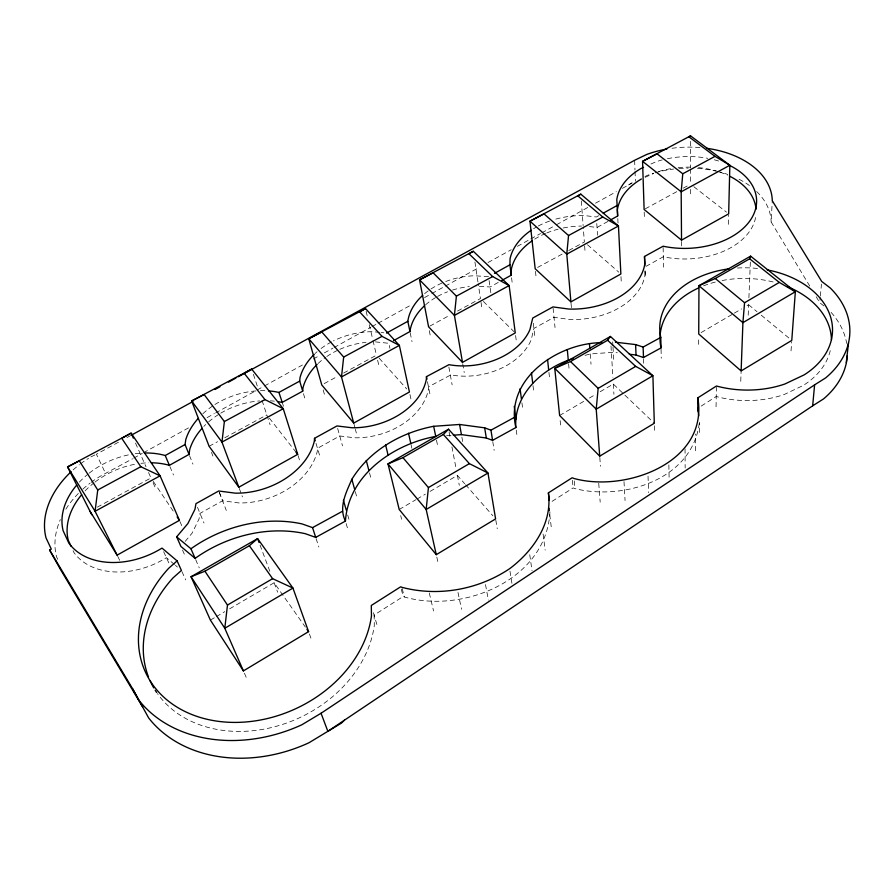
<?xml version="1.0" encoding="UTF-8"?>
<svg xmlns="http://www.w3.org/2000/svg" width="894" height="894" viewBox="0 0 894 894"><rect width="100%" height="100%" fill="white"/><g stroke="black" fill="none" stroke-linecap="round" stroke-linejoin="round"><path stroke-width="0.67" stroke-dasharray="4.47 3.35" d="M695.443 450.788L695.476 434.093M698.672 344.38L698.706 337.887M699.454 432.45L699.51 422.191M716.049 406.804L716.407 387.325M728.409 224.338L728.632 215.152M740.746 381.325L741.081 372.228M748.2 315.236L748.624 304.753L746.244 306.15M748.904 297.814L750.368 261.707M809.752 286.091L771.142 221.98L772.282 200.759M791.022 350.884L791.693 341.72M823.966 305.994L819.764 302.72L820.245 297.4M820.368 296.07L821.463 284.113M699.231 423.499C692.023 479.665 623.375 500.763 574.987 488.627L573.132 487.912L550.771 502.204M185.192 541.395L192.031 533.26L199.016 519.023L199.999 513.391L222.528 500.785L238.977 502.953A66.961 48.913 -19.1 0 0 317.314 451.157L317.504 448.307L339.754 435.981L354.616 437.803A64.491 46.79 -13.8 0 0 428.461 389.125L428.472 386.845L450.811 374.921A62.591 44.51 -9.1 0 0 531.148 339.966L533.919 328.433L554.012 317.314L569.612 319.449A67.575 46.533 -5.1 0 0 645.256 273.687L645.177 271.061M628.527 184.969L632.125 182.767M549.955 511.916C546.39 579.759 463.416 613.921 404.367 596.991L403.205 596.477L374.117 615.061L374.295 625.487A119.83 95.524 -24.9 0 1 281.275 724.833A119.83 95.524 -24.9 0 1 157.456 693.632M701.242 406.066L716.239 396.489A85.735 61.049 1.4 0 0 784.105 394.556L803.259 385.448A85.735 61.049 1.4 0 0 830.839 347.755M210.392 620.101L215.197 617.285M216.404 616.581L224.819 611.652M229.635 608.825L274.134 582.754L305.368 627.085M399.205 509.479L415.833 499.735M417.017 499.042L425.332 494.17M430.081 491.387L457.393 475.384L464.668 483.676M559.622 415.486L584.665 400.814M589.437 398.02L595.404 394.522M600.176 391.728L613.295 384.051L654.307 423.264M701.108 332.602L733.181 313.805M734.365 313.112L741.495 308.933M498.271 282.403L490.024 286.996L475.921 286.114M607.954 221.399L597.036 227.467L586.721 226.238M91.166 482.335A87.444 63.742 -24.7 0 1 100.273 476.234L132.547 458.79M133.765 458.108L142.314 453.392M143.532 452.722L188.735 427.768M207.062 417.643L214.392 413.598M215.61 412.927L255.93 390.667M257.148 389.996L263.261 386.621M264.479 385.951L302.351 365.043M313.347 358.975L319.449 355.6M324.343 352.906L332.892 348.179M334.11 347.509L370.764 327.271M371.982 326.601L376.866 323.896M378.084 323.226L412.29 304.34M424.516 297.601L430.617 294.227M431.836 293.556L444.061 286.806M445.279 286.136L479.486 267.25M488.035 262.523L511.245 249.717M517.358 246.342L529.572 239.592M530.79 238.922L540.568 233.524M541.786 232.853L555.23 225.433M556.448 224.763L588.207 207.229M595.538 203.173L616.301 191.707M622.414 188.343L631.957 183.069M598.667 215.711L596.354 216.985L584.676 215.61A68.067 46.555 -5.2 0 0 553.364 219.823M645.993 266.367L663.314 256.768A69.576 45.896 -1.9 0 0 756.011 214.582M118.421 442.228L96.407 454.253L105.671 473.63M126.982 437.546L130.658 435.546M97.278 507.166L150.952 477.944L148.203 471.719M209.107 446.285L217.533 441.703M224.74 437.781L266.814 414.872M324.198 383.627L337.574 376.352M343.642 373.044L375.234 355.846M429.779 326.154L450.285 314.99M457.527 311.045L480.447 298.562L478.212 283.7M537.585 267.462L562.762 253.751M568.763 250.488L584.352 242.006L583.234 226.964M645.334 208.794L678.345 190.824M683.239 188.165L689.352 184.834M644.932 176.531L647.312 175.369A84.327 56.043 -1.8 0 1 653.693 173.235M90.909 456.89L95.3 454.778M645.11 177.325L653.704 173.447M650.966 164.027L655.917 161.803A70.078 45.896 -2 0 1 662.186 159.925M585.067 355.365L590.241 353.968L613.295 352.303L617.307 352.784M446.553 435.657L451.962 435.289M488.537 276.637L474.334 275.777A63.061 44.532 -9.1 0 0 444.541 281.968M379.771 332.389L373.033 331.685A64.994 46.834 -13.7 0 0 333.473 340.893M381.123 332.523L383.817 332.803M375.413 341.877L388.801 343.296L389.918 348.325M693.833 186.712L726.487 212.146M748.624 304.753L757.039 311.715M761.252 315.191L789.681 338.67M174.431 564.505L166.418 557.688A70.145 50.802 -24.5 0 1 73.923 552.503L73.073 550.67M175.425 565.354L177.425 567.064M587.481 244.744L618.771 272.178M483.352 301.423L515.268 332.926M379.201 358.248L406.681 388.935M465.584 484.716L492.873 515.804M269.385 418.157L295.981 452.163M153.265 481.385L173.28 511.178M816.188 296.786L819.764 302.72M117.695 556.314L120.064 561.019M57.73 559.32L56.568 556.85A87.444 63.742 -24.7 0 1 60.334 519.604M163.658 551.699L169.681 564.773M181.963 571.646L185.684 579.893M182.499 550.034L185.125 555.967M135.519 443.1L145.99 466.746M153.086 482.76L155.221 487.588M195.641 559.555L199.25 567.846M244.397 673.193L247.37 680.032M179.951 521.548L182.03 526.331M169.905 466.545L173.492 475.005M197.473 507.3L203.977 522.99M189.528 455.616L192.959 464.12M219.354 492.248L222.707 500.808M219.175 492.225L226.305 510.44M211.465 452.375L212.873 456.041M239.268 488.426L242.442 496.908M260.042 545.094L270.726 573.669M274.134 582.754L277.665 592.219M309.402 633.969L311.917 640.953M253.393 374.307L257.293 386.085M262.054 400.478L270.077 424.728M316.107 538.601L318.834 547.027M282.292 402.535L283.454 406.245M298.082 455.582L300.418 462.947M316.007 443.312L320.443 458.153M303.446 393.662L305.659 401.104M346.134 523.515L348.28 530.801M373.413 612.669L376.877 624.504M347.688 514.978L349.107 519.839M323.17 389.929L324.578 394.902M337.653 428.461L342.514 445.871M355.298 491.689L357.343 499.031M354.046 424.326L355.041 428.047M355.365 429.288L356.348 433.009M369.535 472.904L371.468 480.29M401.305 589.224L403.205 596.477M402.155 588.52L404.367 596.991M400.702 515.592L401.607 519.258M429.288 593.001L433.568 611.004M366.138 311.235L367.702 317.895M369.256 324.556L372.697 339.206M373.01 340.536L376.452 355.186M377.626 360.204L378.81 365.233M411.05 444.53L411.888 448.263M436.808 557.096L438.429 564.36M409.966 394.511L411.598 402.032M457.996 592.454L461.55 609.295M410.201 332.814L412.022 341.653M436.495 440.161L437.758 446.397M427.455 381.738L430.495 396.902M449.067 431.925L450.364 438.708M451.928 446.866L456.096 468.59M457.393 475.384L459.292 485.308M429.299 330.601L430.517 336.937M485.498 584.564L488.381 600.12M461.874 437.121L462.79 442.128M448.877 367.088L452.129 384.856M462.701 363.657L464.221 372.507M495.812 520.14L497.243 528.756M509.971 571.199L511.938 583.402M492.762 441.602L494.158 450.375M474.938 262.087L477.999 282.359M481.028 302.384L481.989 308.765M489.096 280.526L490.929 293.377M529.74 554.705L532.008 570.64M516.229 430.07L517.268 437.624M521.917 402.781L522.744 409.117M515.603 335.485L516.587 343.14M543.105 534.042L545.15 550.089M511.558 277.755L512.53 285.443M533.003 385.627L533.93 393.248M549.754 514.542L551.397 528.198M533.316 323.248L535.093 338.67M535.461 271.34L536.311 279.04M548.938 372.351L549.765 380.006M560.147 420.56L560.672 425.622M553.095 308.207L555.029 327.573M572.384 480.313L573.132 487.912M574.25 481.017L574.987 488.627M568.606 363.746L569.199 370.15M571.02 303.167L571.579 309.603M590.241 353.968L591.023 364.227M598.734 483.274L600.187 502.16M581.312 200.994L583.134 225.601M584.631 245.872L585.112 252.343M599.807 457.426L600.466 466.255M645.088 271.016L645.256 273.687M596.779 223.534L597.538 235.234M611.004 345.967L612.882 377.246M613.295 384.051L613.91 394.288M612.692 341.877L612.915 345.788M612.993 347.084L613.899 362.584M624.001 481.62L625.062 500.562M620.984 276.592L621.375 284.37M617.799 218.583L618.056 223.779M634.617 160.283L634.975 170.028M635.031 171.424L635.399 181.169M648.027 476.178L648.619 492.661M643.546 358.807L643.781 365.255M644.194 212.068L644.451 219.868M644.965 270.904L645.177 277.397M654.386 425.812L654.609 433.467M661.057 349.196L661.258 358.248M668.868 464.936L669.125 478.961M663.136 247.526L663.527 267.183M681.541 241.447L681.574 246.666M685.05 448.799L685.15 467.987M690.526 141.375L690.559 167.603M690.559 168.988L690.57 184.175M690.581 189.394L690.581 194.624M831.118 312.386A101.815 72.995 1.5 0 1 846.674 343.374M65.854 509.189A87.444 63.742 -24.7 0 1 78.717 493.097M82.807 489.186A87.444 63.742 -24.7 0 1 90.07 483.162M655 172.844A84.327 56.043 -1.8 0 1 673.618 169.055M678.915 168.519A84.327 56.043 -1.8 0 1 688.19 168.117M697.465 168.396A84.327 56.043 -1.8 0 1 715.971 171.078M717.301 171.391A84.327 56.043 -1.8 0 1 727.66 174.419M739.07 179.269A84.327 56.043 -1.8 0 1 749.429 185.527M756.659 191.54A84.327 56.043 -1.8 0 1 771.142 221.98M672.031 148.27A85.533 56.031 -2 0 1 700.214 147.566M73.107 469.92A88.886 63.999 -24.3 0 1 79.421 464.69M80.527 463.852A88.886 63.999 -24.3 0 1 88.551 458.331M79.354 482.123A70.715 50.902 -24.3 0 1 88.126 473.999M89.188 473.161A70.715 50.902 -24.3 0 1 132.681 454.096M135.296 453.705A70.715 50.902 -24.3 0 1 141.878 453.09M202.882 413.698A67.497 48.991 -18.9 0 1 213.755 405.273M214.918 404.524A67.497 48.991 -18.9 0 1 259.036 390.734M260.411 390.689A67.497 48.991 -18.9 0 1 265.831 390.723M315.202 353.432A64.994 46.834 -13.7 0 1 317.068 351.733M321.08 348.504A64.994 46.834 -13.7 0 1 332.266 341.508M424.628 293.668A63.061 44.532 -9.1 0 1 429.925 289.678M431.042 288.93A63.061 44.532 -9.1 0 1 443.346 282.459M533.573 228.719A68.067 46.555 -5.2 0 1 536.009 227.255M538.322 225.992A68.067 46.555 -5.2 0 1 550.916 220.606M667.405 158.707A70.078 45.896 -2 0 1 707.836 158.327M714.261 159.78A70.078 45.896 -2 0 1 719.245 161.244M737.427 268.021A86.405 61.127 1.3 0 1 759.14 268.647M703.578 285.834A85.735 61.049 1.4 0 1 716.619 281.722M722.129 280.526A85.735 61.049 1.4 0 1 775.914 282.716M658.61 171.547A69.576 45.896 -1.9 0 1 671.517 168.519M678.177 167.636A69.576 45.896 -1.9 0 1 690.391 167.144M698.482 167.603A69.576 45.896 -1.9 0 1 718.653 171.715M719.961 172.151A69.576 45.896 -1.9 0 1 727.448 175.146M85.12 490.851A70.145 50.802 -24.5 0 1 93.959 482.872M95.021 482.045A70.145 50.802 -24.5 0 1 135.776 464.109M140.984 463.338A70.145 50.802 -24.5 0 1 148.784 462.801M203.843 426.393A66.961 48.913 -19.1 0 1 205.698 424.538M208.66 421.834A66.961 48.913 -19.1 0 1 218.583 414.481M220.773 413.151A66.961 48.913 -19.1 0 1 259.595 400.914M270.435 400.814A66.961 48.913 -19.1 0 1 274.413 401.16M318.119 363.467A64.491 46.79 -13.8 0 1 325.662 357.298M326.835 356.494A64.491 46.79 -13.8 0 1 338.591 349.867M339.821 349.319A64.491 46.79 -13.8 0 1 366.004 342.357M425.6 304.798A62.591 44.51 -9.1 0 1 436.417 297.087M437.624 296.406A62.591 44.51 -9.1 0 1 447.548 291.802M452.509 290.069A62.591 44.51 -9.1 0 1 469.328 286.572M534.69 239.134A67.575 46.533 -5.1 0 1 545.496 233.49M546.759 232.965A67.575 46.533 -5.1 0 1 558.091 229.188M563.198 228.004A67.575 46.533 -5.1 0 1 581.513 226.048"/><path stroke-width="1.34" d="M697.767 410.849L697.823 397.841L716.429 386.018A86.405 61.127 1.3 0 0 784.843 384.018L804.142 374.877A86.405 61.127 1.3 0 0 829.956 315.034A86.405 61.127 1.3 0 0 767.197 269.887M728.901 165.088A70.078 45.896 -2 0 1 748.189 223.098A70.078 45.896 -2 0 1 663.113 246.208L644.485 256.477L644.909 263.16A68.067 46.555 -5.2 0 1 568.685 309.033L552.973 306.91L532.723 318.063L529.93 329.607A63.061 44.532 -9.1 0 1 448.944 364.685L426.427 376.642L426.416 378.933A64.994 46.834 -13.7 0 1 351.934 427.757L336.96 425.946L314.509 438.317L314.319 441.167A67.497 48.991 -18.9 0 1 235.267 493.153L218.695 490.996L195.965 503.646L194.959 509.301L187.874 523.571L176.654 536.836L180.923 546.469L195.127 558.37A119.83 95.524 -24.9 0 1 305.267 533.684L315.716 537.395L345.43 521.09C348.448 475.094 393.472 444.016 435.736 436.417L433.679 426.293C400.847 432.54 369.658 450.397 351.845 479.296C346.269 492.337 338.401 506.987 345.43 521.09M501.802 280.437L511.234 275.196L511.379 269.083A67.575 46.533 -5.1 0 1 532.343 240.676M511.234 275.196L509.915 264.814L510.072 258.701A68.067 46.555 -5.2 0 1 531.204 230.261M741.126 370.932L742.914 322.656L744.568 302.731L779.3 282.415L795.347 291.723L791.782 340.402L741.126 370.932L698.728 333.987L698.963 285.734L750.591 256.153L795.347 291.723L742.914 322.656L698.963 285.734L715.278 278.515L749.653 258.802L750.591 256.153M278.302 401.708A66.961 48.913 -19.1 0 1 282.068 402.456L302.708 391.181L302.988 387.784A64.491 46.79 -13.8 0 1 317.147 364.394M302.708 391.181L299.713 381.112L300.004 377.715A64.994 46.834 -13.7 0 1 314.308 354.281M682.77 173.782L657.045 153.824L642.562 161.333L681.183 191.785L729.85 165.256L714.999 156.361L682.77 173.782L681.183 191.785L681.53 240.14L728.666 213.845L729.85 165.256L690.526 135.843L642.562 161.333L644.116 209.464L681.53 240.14M570.506 361.545L607.607 340.268L635.69 366.384L652.899 375.737L596.22 409.173L554.761 368.35L570.506 361.545L598.153 388.342L596.22 409.173L599.718 456.163L654.307 423.264L652.899 375.737L610.434 336.446L554.761 368.35L559.622 415.486L599.718 456.163M814.613 384.845L321.047 713.256L327.852 731.326L812.657 405.831L814.613 384.845L825.62 377.916A103.402 73.174 1.3 0 0 830.258 287.991L821.709 281.454L772.282 200.759A85.533 56.031 -2 0 0 706.841 148.315M580.809 194.154L577.882 195.898L602.779 217.018L618.458 225.981L566.774 254.153L529.963 221.176L544.033 213.901L568.55 235.513L566.774 254.153L570.908 301.881L620.861 274L618.458 225.981L580.809 194.154L529.963 221.176L535.182 268.77L570.908 301.881M402.948 457.65L443.346 434.484L469.372 463.628L487.968 473.027L426.17 509.479L387.985 463.897L402.948 457.65L428.427 487.565L426.17 509.479L436.272 554.671L495.6 518.911L487.968 473.027L448.542 429.209L387.985 463.897L399.205 509.479L436.272 554.671M473.306 251.281L468.97 253.784L492.639 276.548L509.144 285.566L454.42 315.392L419.554 279.844L433.154 272.826L456.398 296.137L454.42 315.392L462.489 362.383L515.268 332.926L509.144 285.566L473.306 251.281L419.554 279.844L428.572 326.813L462.489 362.383M365.512 308.575L359.679 311.883L381.995 336.345L399.361 345.408L341.497 376.944L308.754 338.737L321.84 331.987L343.676 357.064L341.497 376.944L353.722 423.086L409.43 391.997L399.361 345.408L365.512 308.575L308.754 338.737L321.773 384.956L353.722 423.086M848.551 342.737L846.115 363.925A101.815 72.995 1.5 0 1 823.497 398.947L812.657 405.831M259.07 542.49L257.606 538.601L249.381 545.72L272.614 578.675L292.93 588.062L224.796 628.259L191.048 576.742L204.927 571.221L227.478 605.07L224.796 628.259L243.403 670.913L308.575 631.633L292.93 588.062L257.606 538.601L191.048 576.742L210.392 620.101L243.403 670.913M251.661 369.077L244.174 373.267L264.959 399.607L283.242 408.703L221.958 442.105L191.651 400.97L204.145 394.545L224.372 421.543L221.958 442.105L238.821 487.208L297.691 454.353L283.242 408.703L251.661 369.077L191.651 400.97L209.107 446.285L238.821 487.208M133.318 438.116L131.116 433.143L121.774 438.317L140.794 466.713L160.093 475.832L95.077 511.267L67.564 466.914L79.354 460.868L97.737 489.99L95.077 511.267L117.103 555.14L179.437 520.353L160.093 475.832L131.116 433.143L67.564 466.914L91.769 514.721M151.332 462.79A70.145 50.802 -24.5 0 1 169.391 465.327L189.036 454.398L189.74 449.436A66.961 48.913 -19.1 0 1 202.055 428.327M189.036 454.398L185.058 444.541L185.784 439.58A67.497 48.991 -18.9 0 1 198.233 418.403M697.823 397.841C708.841 462.544 625.543 492.717 574.015 478.48L572.138 477.776L548.391 492.873C552.604 523.348 532.98 551.24 509.58 568.74C478.189 589.749 438.451 596.913 401.842 587.313L400.668 586.799L371.301 605.473L371.468 615.932A120.88 95.848 -24.6 0 1 206.95 719.257A120.88 95.848 -24.6 0 1 168.698 568.271L177.101 560.896L162.004 548.1A70.715 50.902 -24.3 0 1 68.782 542.971L63.15 530.768A70.715 50.902 -24.3 0 1 76.739 485.051M573.434 358.516C543.574 367.367 513.324 393.997 515.872 427.555L492.572 440.351L486.314 438.015L461.427 434.618L453.314 435.188M515.872 427.555C504.462 378.844 558.18 342.883 601.751 342.67M607.607 340.268L610.434 336.446M443.346 434.484L448.542 429.209M344.447 720.184L341.474 723.078L309.033 742.724A137.899 110.554 -25.2 0 1 148.661 717.96L132.681 688.872L49.606 550.034L51.293 549.106L46.052 537.953A88.886 63.999 -24.3 0 1 71.129 471.73M690.526 135.843L688.961 136.86L714.999 156.361M321.047 713.256L301.848 724.777A140.324 111.303 -24.7 0 1 138.749 700.036L132.681 688.872M227.478 605.07L272.614 578.675M428.427 487.565L469.372 463.628M598.153 388.342L635.69 366.384M204.927 571.221L249.381 545.72M393.494 340.681L409.944 331.551A62.591 44.51 -9.1 0 1 424.639 305.659M610.379 220.047L617.665 215.99L616.804 199.563A70.078 45.896 -2 0 1 641.054 168.474L643.546 167.357M144.482 453.001A70.715 50.902 -24.3 0 1 165.234 455.515L185.058 444.541M299.713 381.112L278.906 392.432A67.497 48.991 -18.9 0 0 268.524 390.879M386.51 333.082L407.832 321.304A63.061 44.532 -9.1 0 1 422.661 295.378M494.471 273.352L509.915 264.814M603.282 213.152L617.139 205.486M629.342 354.225L636.036 355.03L643.501 357.522L661.024 347.9A85.735 61.049 1.4 0 1 698.639 287.924M131.876 434.875L193.037 401.473M215.052 389.449L219.946 386.767M228.506 382.096L235.848 378.084M238.296 376.754L634.617 160.283L646.697 154.461A85.533 56.031 -2 0 1 666.79 149.086M176.654 536.836L190.936 548.76A120.88 95.848 -24.6 0 1 302.016 523.906L312.554 527.616L342.525 511.245M433.679 426.293L459.572 424.471L484.66 427.835L490.951 430.17L514.463 417.33M615.385 342.19L635.6 344.581L643.121 347.062L660.778 337.418A86.405 61.127 1.3 0 1 729.381 268.792M97.737 489.99L140.794 466.713M224.372 421.543L264.959 399.607M343.676 357.064L381.995 336.345M456.398 296.137L492.639 276.548M568.55 235.513L602.779 217.018M749.653 258.802L779.3 282.415M715.278 278.515L744.568 302.731M295.981 452.163L297.691 454.353M306.966 629.365L308.575 631.633M177.124 516.911L179.437 520.353M89.959 511.156L117.103 555.14M142.649 706.886L60.121 568.875L49.606 550.034M71.017 546.212L68.29 540.322A70.145 50.802 -24.5 0 1 81.645 494.728M177.101 560.896L181.426 570.461L173.112 577.815A119.83 95.524 -24.9 0 0 148.527 677.037M190.936 548.76L195.127 558.37M165.234 455.515L169.391 465.327M312.554 527.616L315.716 537.395M278.906 392.432L282.292 402.535M314.509 438.317L315.258 440.82M343.397 500.227L346.269 510.105M351.845 479.296L354.616 489.23M366.261 460.455L368.887 470.445M385.571 444.787L388.018 454.834M408.513 433.199L410.771 443.29M407.832 321.304L409.944 331.551M426.427 376.642L426.941 379.19M459.572 424.471L461.427 434.618M484.66 427.835L486.314 438.015M490.951 430.17L492.572 440.351M514.262 406.323L516.017 419.096M520.073 388.711L521.414 398.981M697.778 408.279L698.728 415.866M531.449 372.776L532.701 383.079M548.391 492.873L549.296 500.428M548.994 508.261L549.296 510.776M547.553 359.466L548.67 369.803M567.299 349.543L568.26 359.913M589.459 343.564L589.85 348.761M617.665 215.99L617.341 210.068A69.576 45.896 -1.9 0 1 641.411 178.99M635.6 344.581L636.036 355.03M643.121 347.062L643.501 357.522M644.485 256.477L644.786 265.686M660.778 337.418L661.024 347.9M847.322 355.667A101.815 72.995 1.5 0 1 846.406 362.562M787.782 286.795A85.735 61.049 1.4 0 1 831.442 339.72M156.673 692.515A119.83 95.524 -24.9 0 1 155.176 690.246M153.768 687.922A119.83 95.524 -24.9 0 1 150.069 680.725M729.828 176.286A69.576 45.896 -1.9 0 1 756.033 209.218"/></g></svg>
